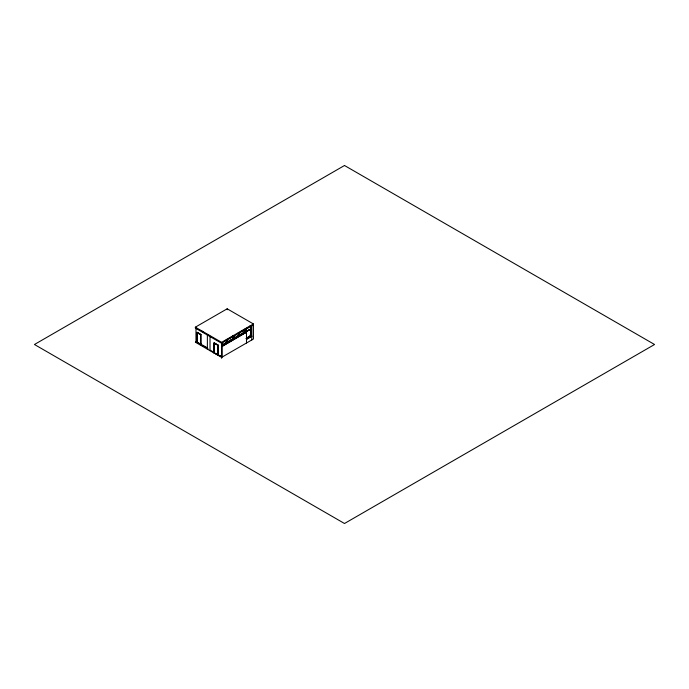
<?xml version="1.0" encoding="UTF-8"?>
<svg xmlns="http://www.w3.org/2000/svg" width="689" height="689" viewBox="0 0 689 689"><rect width="100%" height="100%" fill="white"/><g stroke="black" fill="none" stroke-linecap="round" stroke-linejoin="round"><path stroke-width="1.03" d="M226.974 340.332L227.181 342.381L227.181 339.238M227.077 342.33L227.077 339.419M221.763 345.516L232.804 339.143L232.701 338.351M232.701 336.904L232.598 336.111L232.925 339.212L232.718 335.905L232.718 339.091L222.306 345.103M239.178 335.345L239.074 333.347M239.178 332.434L239.178 334.613M239.479 332.374L239.281 335.164M233.537 338.626L244.819 332.107L244.802 331.366M253.431 324.907L221.617 343.277L195.357 328.11L195.357 327.172L227.172 308.801L253.431 323.968L253.431 339.005L221.617 357.367L195.357 342.209M197.355 342.088L197.071 342.485L197.071 332.615L197.562 332.339M207.992 334.69L207.372 335.043L207.372 349.142L207.992 348.789L200.74 344.603L200.74 334.733L197.071 332.615M195.977 327.757L195.977 341.847L196.951 341.847M197.562 341.968L196.873 342.364L196.873 332.262L200.938 334.613L200.938 344.715L201.472 343.992M210.507 336.292L210.016 336.577L210.016 350.675L210.55 350.365M200.74 344.362L201.222 344.087L200.74 344.603M217.957 355.257L217.957 345.155L213.891 342.803L213.891 352.906L214.58 352.742L214.09 353.026L214.09 343.156L214.58 342.872M195.357 327.172L221.617 342.338L253.431 323.968M249.401 326.508L251.175 325.484L251.175 335.698L246.748 338.256M224.476 341.038L226.276 339.996M229.187 338.316L230.996 337.274M237.472 333.536L239.281 332.494L239.074 335.285M241.288 331.331L243.096 330.289M245.982 328.619L247.678 327.645M249.366 326.672L251.054 325.69L251.054 335.629L245.982 338.557M214.09 343.156L217.758 345.275L218.241 344.991M222.461 344.879L232.598 339.022M233.657 338.411L244.698 332.038M233.864 338.532L244.905 332.158L244.905 329.247M246.628 331.185L251.054 328.868L245.982 331.797M222.513 345.223L232.925 339.212M233.743 338.738L245.026 332.227L245.026 329.032M245.982 331.934L250.848 328.886M233.597 339.599L222.314 346.274M234.415 339.126L245.697 332.615L234.372 339.272M246.628 337.946L250.951 335.569L250.951 325.639M217.758 354.904L218.241 354.62M218.241 354.861L217.758 355.136L217.758 345.275M220.437 356.127L220.48 355.679M250.141 335.095L251.847 336.086L246.49 339.298L251.847 336.249L250.141 335.267M243.984 331.624L245.697 332.615M243.984 331.788L245.697 332.778L245.654 329.402M226.974 339.358L227.181 342.149M201.524 330.953L203.367 332.02M201.042 334.553L197.381 332.442L197.381 342.312L201.042 344.422M217.147 344.569L214.4 342.984L214.279 352.923L217.939 355.033M202.316 344.948L207.665 347.988M200.921 344.491L197.261 342.381L197.261 332.511M195.977 341.847L197.071 342.485M210.507 350.391L213.607 352.182M218.447 354.973L222.108 357.091L222.108 342.993M214.4 352.846L218.06 354.964L218.06 345.094M251.804 325.845L251.804 339.944M250.848 326.638L250.848 335.509M246.49 328.911L246.49 343.01M244.802 329.91L244.819 332.107M239.384 332.313L239.384 335.224M234.372 335.913L234.415 339.289M233.554 336.387L233.597 339.763L222.271 346.257L222.271 342.898M232.804 336.232L232.804 339.143M227.284 339.298L227.284 342.209M227.172 308.801L227.172 309.74M221.617 342.338L221.617 358.314M344.5 165.498L34.45 344.5L344.5 523.502L654.55 344.5L344.5 165.498"/></g></svg>
